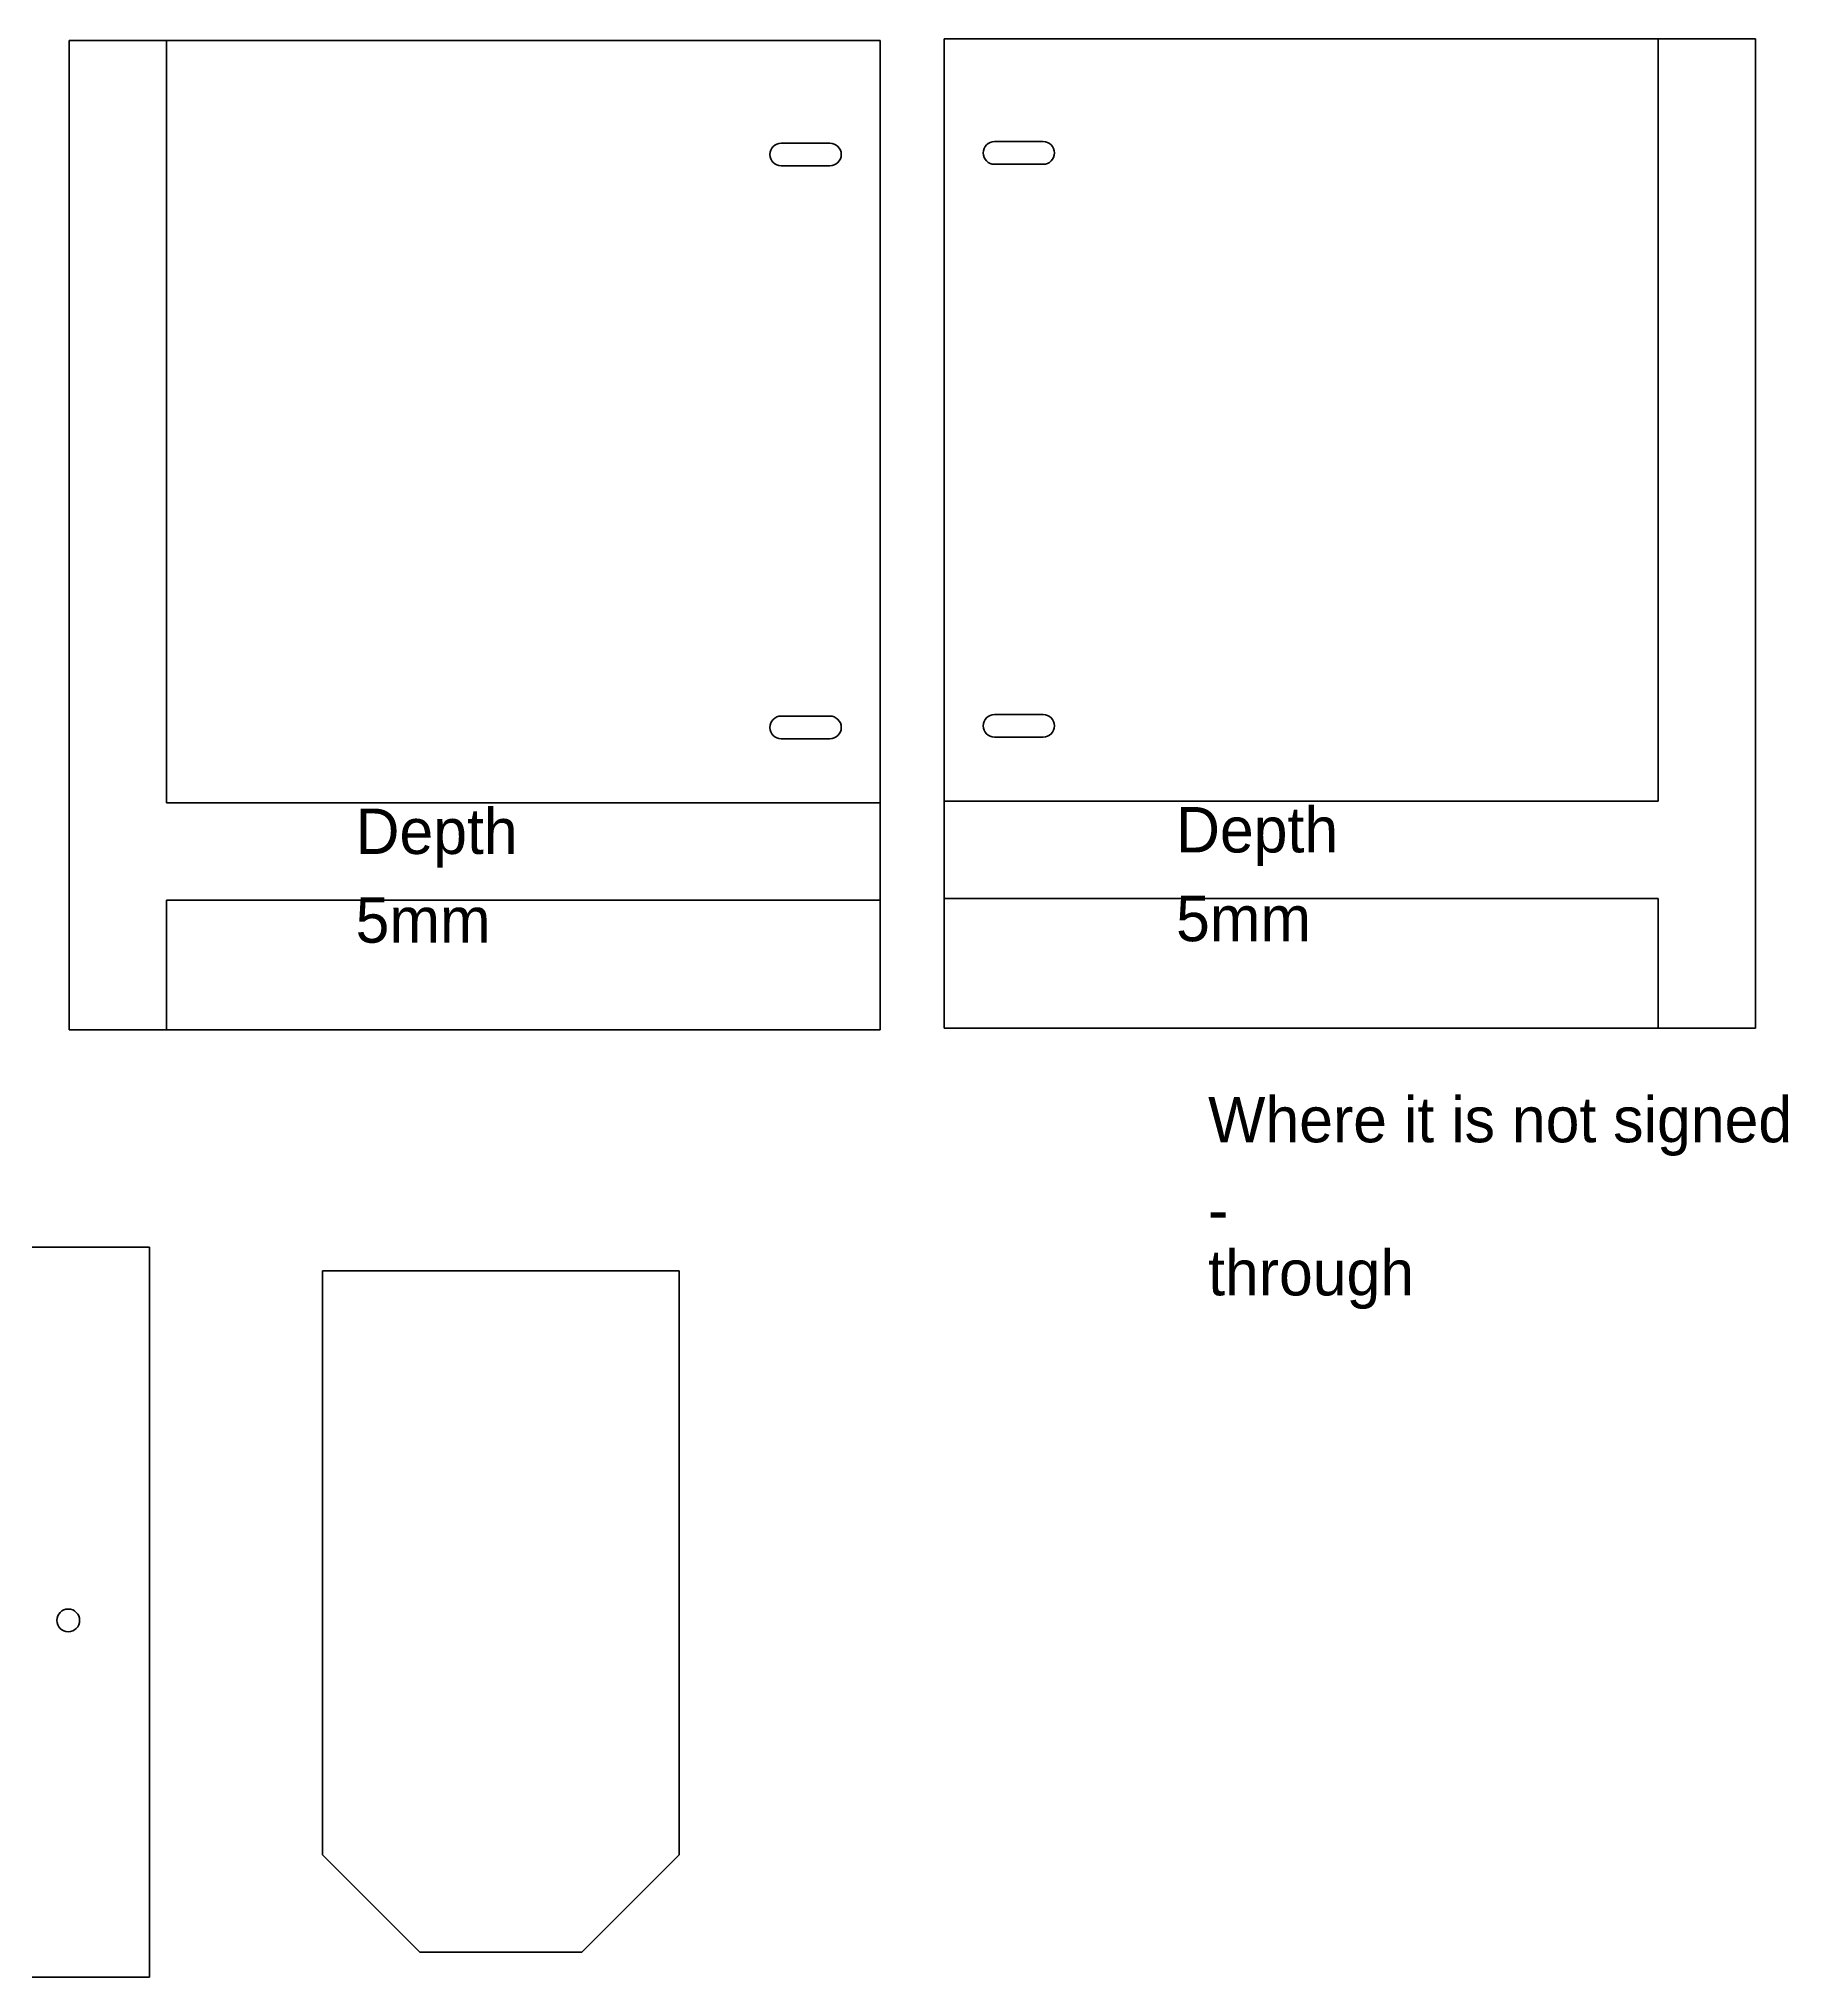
# Model space of a CAD drawing. Extents: x -577 to 639, y -253 to 381.
# Drawn here: x 100 to 639, y -226 to 371 of the extents above; entities that cross this region are included whole.
import ezdxf

# ---------------------------------------------------------------- set-up
doc = ezdxf.new("R2010")
doc.units = 0
doc.header["$MEASUREMENT"] = 0
doc.layers.add('Видимый контур (ГОСТ)', color=7, linetype='Continuous', lineweight=0)
doc.layers.add('Обозначение (ГОСТ)', color=7, linetype='Continuous', lineweight=0)

# ---------------------------------------------------------------- blocks, each defined once
blk = doc.blocks.new('Block_4')
at = {"layer": 'Обозначение (ГОСТ)', "char_height": 0.2, "attachment_point": 7}
for s, insert in [('\\C18;\\c0;\\FMyriad Pro|b0|i0|c1;\\H14.000000;\\W1.000000;Depth', (197.27, 115.92)), ('\\C18;\\c0;\\FMyriad Pro|b0|i0|c1;\\H14.000000;\\W1.000000;5mm', (197.27, 92.59))]:
    blk.add_mtext(s, dxfattribs=dict(at, insert=insert))
blk = doc.blocks.new('Block_5')
at = {"layer": 'Обозначение (ГОСТ)', "char_height": 0.2, "attachment_point": 7}
for s, insert in [('\\C18;\\c0;\\FMyriad Pro|b0|i0|c1;\\H14.000000;\\W1.000000;Depth', (450.16, 116.39)), ('\\C18;\\c0;\\FMyriad Pro|b0|i0|c1;\\H14.000000;\\W1.000000;5mm', (450.16, 93.05))]:
    blk.add_mtext(s, dxfattribs=dict(at, insert=insert))
blk = doc.blocks.new('Block_6')
at = {"layer": 'Обозначение (ГОСТ)', "char_height": 0.2, "attachment_point": 7}
for s, insert in [('\\C18;\\c0;\\FMyriad Pro|b0|i0|c1;\\H14.000000;\\W1.000000;Where it is not signed', (460.03, 27.04)), ('\\C18;\\c0;\\FMyriad Pro|b0|i0|c1;\\H14.000000;\\W1.000000;-', (460.03, 3.44)), ('\\C18;\\c0;\\FMyriad Pro|b0|i0|c1;\\H14.000000;\\W1.000000;through', (460.03, -20.16))]:
    blk.add_mtext(s, dxfattribs=dict(at, insert=insert))

msp = doc.modelspace()

# ---------------------------------------------------------------- linework, layer by layer
at = {"layer": 'Видимый контур (ГОСТ)', "color": 18, "lineweight": 50, "true_color": 0x000000}
for p, q in [((108.95, 370.95), (138.95, 370.95)), ((108.95, 65.95), (108.95, 370.95)), ((138.95, 370.95), (138.95, 135.95)), ((138.95, 370.95), (358.95, 370.95)), ((358.95, 370.95), (358.95, 135.95)), ((598.71, 371.43), (378.71, 371.43)), ((378.71, 371.43), (378.71, 136.43)), ((598.71, 371.43), (598.71, 136.43)), ((628.71, 371.43), (598.71, 371.43)), ((628.71, 66.43), (628.71, 371.43)), ((328.46, 339.25), (343.46, 339.25)), ((409.2, 339.73), (394.2, 339.73)), ((343.46, 332.25), (328.46, 332.25)), ((394.2, 332.73), (409.2, 332.73)), ((328.46, 162.65), (343.46, 162.65)), ((409.2, 163.13), (394.2, 163.13)), ((343.46, 155.65), (328.46, 155.65)), ((394.2, 156.13), (409.2, 156.13)), ((138.95, 135.95), (358.95, 135.95)), ((358.95, 135.95), (358.95, 105.95)), ((598.71, 136.43), (378.71, 136.43)), ((378.71, 136.43), (378.71, 106.43)), ((358.95, 105.95), (138.95, 105.95)), ((138.95, 105.95), (138.95, 65.95)), ((358.95, 105.95), (358.95, 65.95)), ((378.71, 106.43), (598.71, 106.43)), ((378.71, 106.43), (378.71, 66.43)), ((598.71, 106.43), (598.71, 66.43)), ((138.95, 65.95), (108.95, 65.95)), ((358.95, 65.95), (138.95, 65.95)), ((378.71, 66.43), (598.71, 66.43)), ((598.71, 66.43), (628.71, 66.43)), ((-168.29, -1.11), (133.71, -1.11)), ((133.71, -1.11), (133.71, -226.11)), ((187.05, -8.39), (297.05, -8.39)), ((187.05, -188.39), (187.05, -8.39)), ((297.05, -8.39), (297.05, -188.39)), ((217.05, -218.39), (187.05, -188.39)), ((297.05, -188.39), (267.05, -218.39)), ((267.05, -218.39), (217.05, -218.39)), ((133.71, -226.11), (-168.29, -226.11))]:
    msp.add_line(p, q, dxfattribs=at)
msp.add_circle((108.71, -116.11), 3.5, dxfattribs=at)
for points in [[(328.46, 339.25), (326.52, 339.25), (324.96, 337.69), (324.96, 335.75), (324.96, 333.82), (326.52, 332.25), (328.46, 332.25)], [(343.46, 332.25), (345.39, 332.25), (346.96, 333.82), (346.96, 335.75), (346.96, 337.69), (345.39, 339.25), (343.46, 339.25)], [(394.2, 339.73), (392.27, 339.73), (390.7, 338.17), (390.7, 336.23), (390.7, 334.3), (392.27, 332.73), (394.2, 332.73)], [(409.2, 332.73), (411.13, 332.73), (412.7, 334.3), (412.7, 336.23), (412.7, 338.17), (411.13, 339.73), (409.2, 339.73)], [(328.46, 162.65), (326.52, 162.65), (324.96, 161.09), (324.96, 159.15), (324.96, 157.22), (326.52, 155.65), (328.46, 155.65)], [(343.46, 155.65), (345.39, 155.65), (346.96, 157.22), (346.96, 159.15), (346.96, 161.09), (345.39, 162.65), (343.46, 162.65)], [(394.2, 163.13), (392.27, 163.13), (390.7, 161.57), (390.7, 159.63), (390.7, 157.7), (392.27, 156.13), (394.2, 156.13)], [(409.2, 156.13), (411.13, 156.13), (412.7, 157.7), (412.7, 159.63), (412.7, 161.57), (411.13, 163.13), (409.2, 163.13)]]:
    msp.add_open_spline(points, degree=3, knots=[0, 0, 0, 0, 1, 1, 1, 2, 2, 2, 2], dxfattribs=at)

# ---------------------------------------------------------------- block references
at = {"layer": 'Обозначение (ГОСТ)'}
for name in ['Block_4', 'Block_5', 'Block_6']:
    msp.add_blockref(name, (0, 0), dxfattribs=at)

doc.saveas('drawing.dxf')
